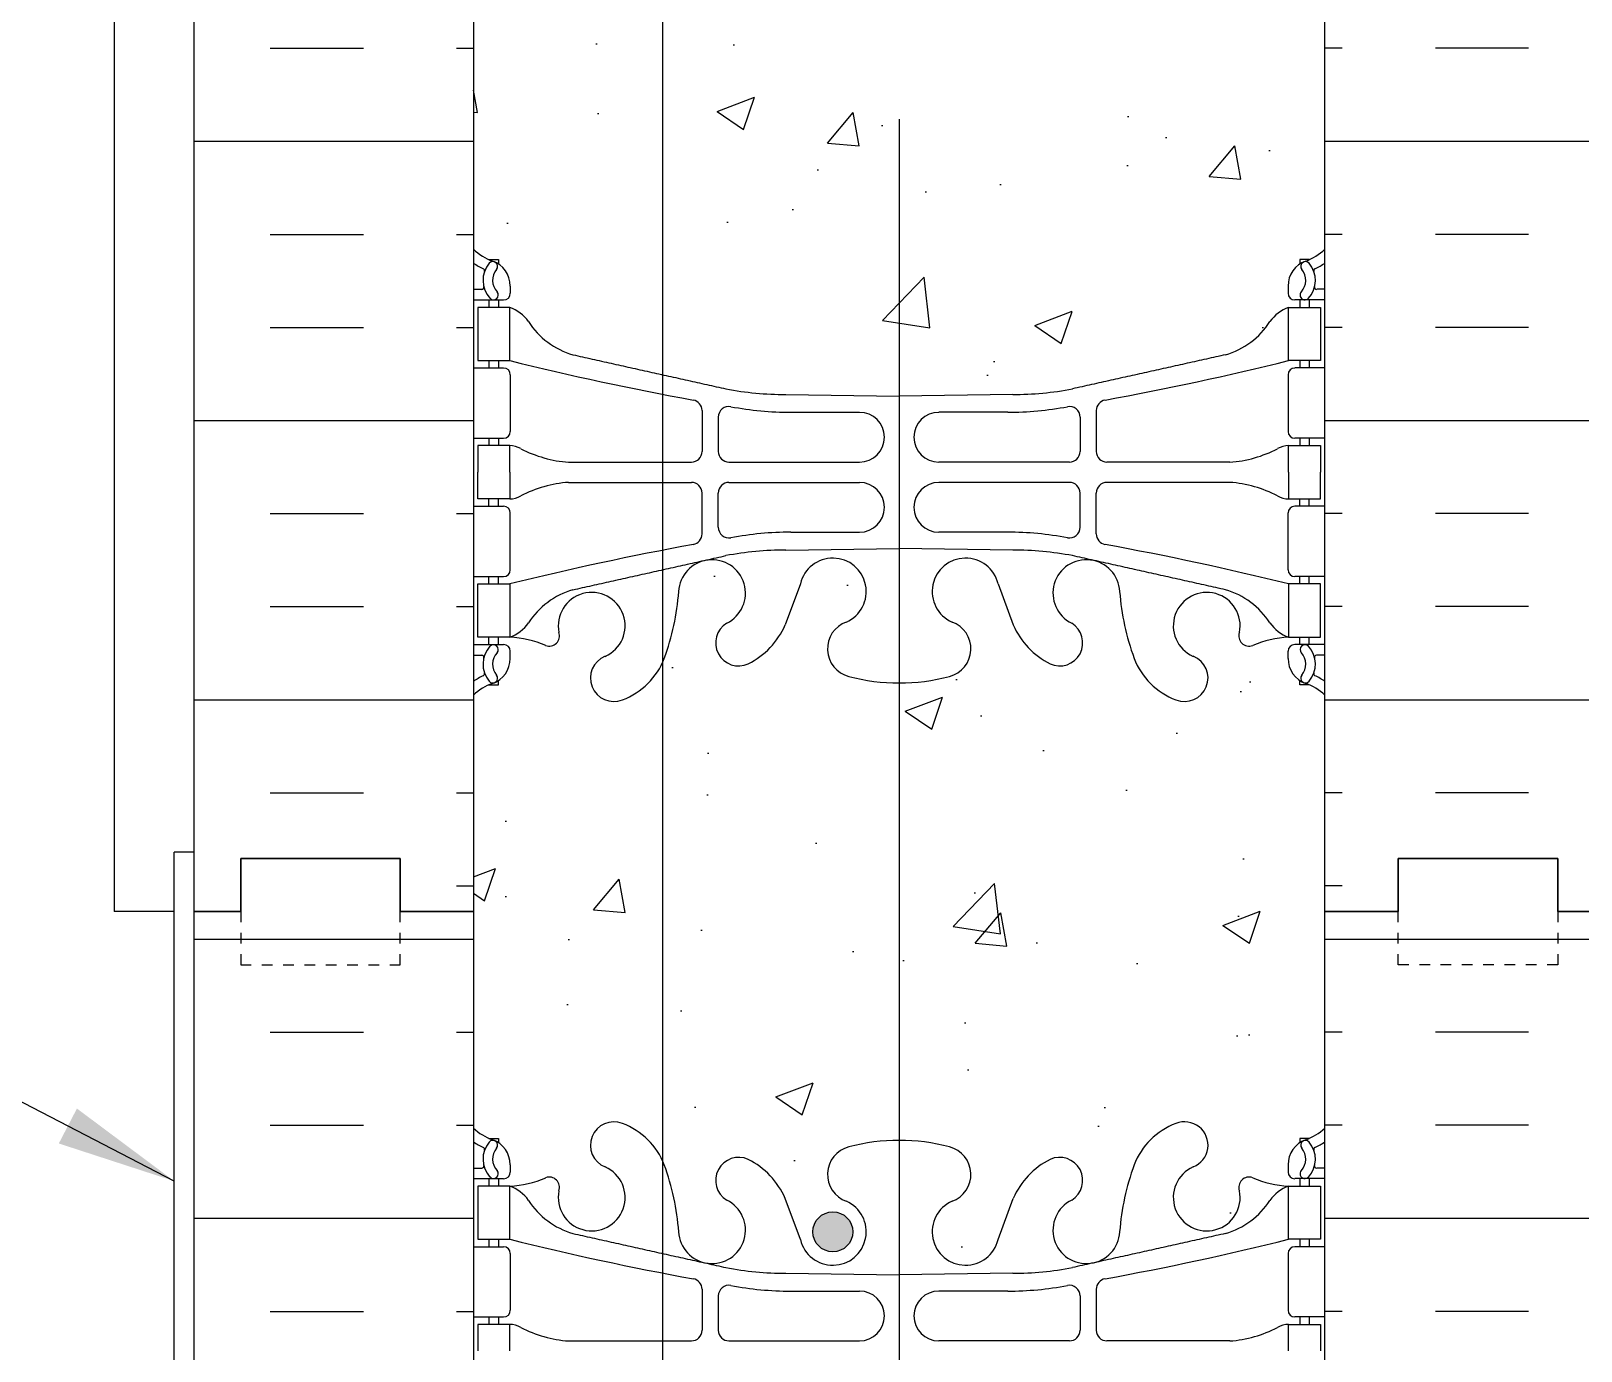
# Model space of a CAD drawing. Header units: inches. Extents: x 202.7 to 249.4, y 105.3 to 198.7.
# Drawn here: x 218.94 to 233.5, y 157.55 to 169.96 of the extents above; entities that cross this region are included whole.
import ezdxf

# ---------------------------------------------------------------- set-up
doc = ezdxf.new("R2010")
doc.units = ezdxf.units.IN
doc.header["$LTSCALE"] = 0.5
doc.header["$MEASUREMENT"] = 0
doc.linetypes.add('DASHED2', pattern=[0.375, 0.25, -0.125])
for name, color, linetype in [('HATCH', 12, 'Continuous'), ('line25', 2, 'Continuous'), ('LINE3', 3, 'Continuous'), ('LINE50', 5, 'Continuous'), ('LINE9', 9, 'Continuous'), ('TEXT', 4, 'Continuous'), ('Web_Edge', 9, 'Continuous')]:
    doc.layers.add(name, color=color, linetype=linetype)
doc.styles.add('DIM', font='romans.shx', dxfattribs={"width": 0.7})
doc.dimstyles.new('ext_12', dxfattribs={"dimscale": 12, "dimtxt": 0.09375, "dimasz": 0.09375, "dimexe": 0.09375, "dimexo": 0.0625, "dimgap": 0.0625, "dimtad": 1, "dimdec": 1, "dimzin": 3, "dimdsep": 46, "dimlunit": 4, "dimtxsty": 'DIM', "dimcen": 0.09, "dimdle": 0.09375, "dimclrt": 4, "dimadec": 0, "dimazin": 0, "dimtfac": 1, "dimtdec": 1, "dimtmove": 2, "dimatfit": 3, "dimfxl": 1, "dimfrac": 2, "dimtolj": 1, "dimtzin": 0, "dimarcsym": 0})
pattern_1 = [(50, (0, 0), (3.5863, -0.31376), [0.375, -4.125]), (355, (0, 0), (-0.693757, 3.76096), [0.3, -3.3]), (100.4514, (0.299, -0.026), (2.892547, 3.447198), [0.3187, -3.50571]), (46.1842, (0, 1), (5.336205, -0.827595), [0.5625, -6.1875]), (96.6356, (0.4447, 0.931), (4.67331, 4.87059), [0.47805, -5.25856]), (351.1842, (0, 1), (4.67331, 4.87059), [0.45, -4.95]), (21, (0.5, 0.75), (2.984535, -2.013094), [0.375, -4.125]), (326, (0.5, 0.75), (1.216577, 3.62575), [0.3, -3.3]), (71.4514, (0.7487, 0.5822), (4.201113, 1.612652), [0.3187, -3.50571]), (37.5, (0, 0), (0.060799, 1.664469), [0, -3.26, 0, -3.35, 0, -3.3125]), (7.5, (0, 0), (1.315348, 1.972059), [0, -1.91, 0, -3.185, 0, -1.2625]), (327.5, (-1.115, 0), (2.669112, -0.1127744), [0, -1.25, 0, -3.9, 0, -5.175]), (317.5, (-1.615, 0), (2.91593, 0.500525), [0, -1.625, 0, -2.59, 0, -3.675])]

msp = doc.modelspace()

# ---------------------------------------------------------------- hatches: boundary and pattern name
h = msp.add_hatch()
h.set_pattern_fill('AR-CONC', color=12, scale=0.5, style=0)
h.set_pattern_definition(pattern_1)
h.paths.add_polyline_path([(226.765, 163.861, -0.020993), (226.621, 163.894, -0.734872), (226.598, 164.405, 0.20089), (226.765, 164.581), (226.765, 164.803, 0.73881), (226.167, 164.765), (226.024, 164.378, -0.173075), (225.678, 164.011, -0.940793), (225.475, 164.395, 1.702394), (225.025, 164.707, -0.069923), (224.888, 164.063, -0.21345), (224.496, 163.674, -1), (224.332, 164.083, 2.087231), (223.898, 164.307, -0.669601), (223.766, 164.187, 0.085348), (223.436, 164.263), (223.331, 164.263), (223.331, 164.193), (223.379, 164.193, -0.414214), (223.441, 164.13), (223.441, 164.063, -0.249069), (223.331, 163.856), (223.331, 163.814), (223.241, 163.814, 0.088416), (223.095, 163.716), (223.095, 161.682), (223.095, 159.648, 0.088416), (223.241, 159.55), (223.331, 159.55), (223.331, 159.509, -0.249069), (223.441, 159.302), (223.441, 159.234, -0.414214), (223.379, 159.172), (223.331, 159.172), (223.331, 159.102), (223.436, 159.102, 0.085348), (223.766, 159.177, -0.669601), (223.898, 159.057, 2.087231), (224.332, 159.282, -1), (224.496, 159.69, -0.21345), (224.888, 159.301, -0.069923), (225.025, 158.657, 1.702394), (225.475, 158.97, -0.940793), (225.678, 159.353, -0.173075), (226.024, 158.986), (226.167, 158.599, 0.73881), (226.765, 158.561), (226.765, 158.783, 0.20089), (226.598, 158.959, -0.734872), (226.621, 159.47, -0.020993), (226.765, 159.503)])
h.paths.add_polyline_path([(226.659, 158.672, -1), (226.284, 158.672, -1)], flags=16)
h = msp.add_hatch()
h.set_pattern_fill('AR-CONC', color=12, scale=0.5, style=0)
h.set_pattern_definition(pattern_1)
h.paths.add_polyline_path([(231.095, 163.716, 0.088416), (230.949, 163.814), (230.859, 163.814), (230.859, 163.856, -0.249069), (230.749, 164.063), (230.749, 164.13, -0.414214), (230.812, 164.193), (230.859, 164.193), (230.859, 164.263), (230.754, 164.263, 0.085348), (230.425, 164.187, -0.669601), (230.292, 164.307, 2.087231), (229.859, 164.083, -1), (229.695, 163.674, -0.21345), (229.303, 164.063, -0.069923), (229.166, 164.707, 1.702394), (228.716, 164.395, -0.940793), (228.513, 164.011, -0.173075), (228.167, 164.378), (228.024, 164.765, 1.612474), (227.593, 164.405, -0.734872), (227.57, 163.894, -0.068475), (227.095, 163.832, -0.001645), (227.084, 163.832), (227.084, 159.532, -0.001645), (227.095, 159.532, -0.068475), (227.57, 159.47, -0.734872), (227.593, 158.959, 1.612474), (228.024, 158.599), (228.167, 158.986, -0.173075), (228.513, 159.353, -0.940793), (228.716, 158.97, 1.702394), (229.166, 158.657, -0.069923), (229.303, 159.301, -0.21345), (229.695, 159.69, -1), (229.859, 159.282, 2.087231), (230.292, 159.057, -0.669601), (230.425, 159.177, 0.085348), (230.754, 159.102), (230.859, 159.102), (230.859, 159.172), (230.812, 159.172, -0.414214), (230.749, 159.234), (230.749, 159.302, -0.249069), (230.859, 159.509), (230.859, 159.55), (230.949, 159.55, 0.088416), (231.095, 159.648), (231.095, 161.682)])
h = msp.add_hatch()
h.set_pattern_fill('AR-CONC', color=12, scale=0.5, style=0)
h.set_pattern_definition(pattern_1)
h.paths.add_polyline_path([(227.084, 163.832, -0.045766), (226.765, 163.861), (226.765, 159.503, -0.045766), (227.084, 159.532)])
at = {"layer": 'HATCH'}
h = msp.add_hatch(dxfattribs=at)
h.set_pattern_fill('AR-CONC', color=256, scale=0.5)
h.set_pattern_definition([(50, (0, 0), (3.5863, -0.31376), [0.375, -4.125]), (355, (0, 0), (-0.693757, 3.76096), [0.3, -3.3]), (100.4514, (0.299, -0.026), (2.892544, 3.4472), [0.3187, -3.50571]), (46.1842, (0, 1), (5.336207, -0.827596), [0.5625, -6.1875]), (96.6356, (0.4447, 0.931), (4.67331, 4.87059), [0.47805, -5.25857]), (351.1842, (0, 1), (4.67331, 4.87059), [0.45, -4.95]), (21, (0.5, 0.75), (2.984535, -2.013094), [0.375, -4.125]), (326, (0.5, 0.75), (1.216577, 3.62575), [0.3, -3.3]), (71.4514, (0.7487, 0.5822), (4.20111, 1.612656), [0.3187, -3.50571]), (37.5, (0, 0), (0.0607993, 1.664469), [0, -3.26, 0, -3.35, 0, -3.3125]), (7.5, (0, 0), (1.315348, 1.972059), [0, -1.91, 0, -3.185, 0, -1.2625]), (327.5, (-1.115, 0), (2.669112, -0.1127744), [0, -1.25, 0, -3.9, 0, -5.175]), (317.5, (-1.615, 0), (2.91593, 0.500525), [0, -1.625, 0, -2.59, 0, -3.675])])
edge = h.paths.add_edge_path()
edge.add_arc((230.749, 191.094), 0.5, 46.2109, 66.4218)
edge.add_line((230.949, 191.553), (230.859, 191.553))
edge.add_line((230.859, 191.553), (230.859, 191.594))
edge.add_arc((230.999, 191.802), 0.25, 180, 235.9442, ccw=False)
edge.add_line((230.749, 191.802), (230.749, 191.869))
edge.add_arc((230.812, 191.869), 0.0625, 90, 180, ccw=False)
edge.add_line((230.812, 191.932), (230.859, 191.932))
edge.add_line((230.859, 191.932), (230.859, 192.002))
edge.add_line((230.859, 192.002), (230.754, 192.002))
edge.add_arc((230.877, 192.344), 0.364, 212.0424, 250.3387, ccw=False)
edge.add_arc((229.954, 191.733), 0.743, 34.228, 73.8107)
edge.add_spline(control_points=[(230.161, 192.447), (228.724, 192.767)], knot_values=[0, 0, 1, 1], degree=1, periodic=0)
edge.add_arc((228.167, 189.836), 2.984, 79.2546, 90.0995)
edge.add_line((228.162, 192.82), (227.095, 192.835))
edge.add_line((227.095, 192.835), (227.095, 184.529))
edge.add_line((227.095, 184.529), (228.162, 184.544))
edge.add_arc((228.167, 187.528), 2.984, 269.9005, 280.7454)
edge.add_spline(control_points=[(228.724, 184.597), (230.161, 184.917)], knot_values=[0, 0, 1, 1], degree=1, periodic=0)
edge.add_arc((229.954, 185.631), 0.743, 286.1893, 325.772)
edge.add_arc((230.877, 185.02), 0.364, 109.6613, 147.9576, ccw=False)
edge.add_line((230.754, 185.363), (230.859, 185.363))
edge.add_line((230.859, 185.363), (230.859, 185.433))
edge.add_line((230.859, 185.433), (230.812, 185.433))
edge.add_arc((230.812, 185.495), 0.0625, 180, 270, ccw=False)
edge.add_line((230.749, 185.495), (230.749, 185.563))
edge.add_arc((230.999, 185.563), 0.25, 124.0558, 180, ccw=False)
edge.add_line((230.859, 185.77), (230.859, 185.812))
edge.add_line((230.859, 185.812), (230.949, 185.812))
edge.add_arc((230.749, 186.27), 0.5, 293.5782, 313.7891)
edge.add_line((231.095, 185.909), (231.095, 191.455))
edge = h.paths.add_edge_path()
edge.add_line((227.095, 192.835), (226.029, 192.82))
edge.add_arc((226.024, 189.836), 2.984, 89.9005, 100.7454)
edge.add_spline(control_points=[(225.467, 192.767), (224.959, 192.654)], knot_values=[0.646761, 0.646761, 1, 1], degree=1, periodic=0)
edge.add_spline(control_points=[(224.959, 192.654), (224.874, 192.635)], knot_values=[0.587043, 0.587043, 0.646761, 0.646761], degree=1, periodic=0)
edge.add_line((224.874, 192.635), (224.874, 184.729))
edge.add_spline(control_points=[(224.874, 184.729), (224.959, 184.71)], knot_values=[0.587043, 0.587043, 0.646761, 0.646761], degree=1, periodic=0)
edge.add_spline(control_points=[(224.959, 184.71), (225.467, 184.597)], knot_values=[0.646761, 0.646761, 1, 1], degree=1, periodic=0)
edge.add_arc((226.024, 187.528), 2.984, 259.2546, 270.0995)
edge.add_line((226.029, 184.544), (227.095, 184.529))
edge.add_line((227.095, 184.529), (227.095, 192.835))
edge = h.paths.add_edge_path()
edge.add_spline(control_points=[(224.874, 192.635), (224.03, 192.447)], knot_values=[0, 0, 0.587043, 0.587043], degree=1, periodic=0)
edge.add_arc((224.237, 191.733), 0.743, 106.1893, 145.772)
edge.add_arc((223.314, 192.344), 0.364, 289.6613, 327.9576, ccw=False)
edge.add_line((223.436, 192.002), (223.331, 192.002))
edge.add_line((223.331, 192.002), (223.331, 191.932))
edge.add_line((223.331, 191.932), (223.379, 191.932))
edge.add_arc((223.379, 191.869), 0.0625, 0, 90, ccw=False)
edge.add_line((223.441, 191.869), (223.441, 191.802))
edge.add_arc((223.191, 191.802), 0.25, 304.0558, 360, ccw=False)
edge.add_line((223.331, 191.594), (223.331, 191.553))
edge.add_line((223.331, 191.553), (223.241, 191.553))
edge.add_arc((223.441, 191.094), 0.5, 113.5782, 133.7891)
edge.add_line((223.095, 191.455), (223.095, 185.909))
edge.add_arc((223.441, 186.27), 0.5, 226.2109, 246.4218)
edge.add_line((223.241, 185.812), (223.331, 185.812))
edge.add_line((223.331, 185.812), (223.331, 185.77))
edge.add_arc((223.191, 185.563), 0.25, 0, 55.9442, ccw=False)
edge.add_line((223.441, 185.563), (223.441, 185.495))
edge.add_arc((223.379, 185.495), 0.0625, -90, 0, ccw=False)
edge.add_line((223.379, 185.433), (223.331, 185.433))
edge.add_line((223.331, 185.433), (223.331, 185.363))
edge.add_line((223.331, 185.363), (223.436, 185.363))
edge.add_arc((223.314, 185.02), 0.364, 32.0424, 70.3387, ccw=False)
edge.add_arc((224.237, 185.631), 0.743, 214.228, 253.8107)
edge.add_spline(control_points=[(224.03, 184.917), (224.874, 184.729)], knot_values=[0, 0, 0.587043, 0.587043], degree=1, periodic=0)
edge.add_line((224.874, 184.729), (224.874, 192.635))
edge = h.paths.add_edge_path()
edge.add_arc((230.749, 173.094), 0.5, 46.2109, 66.4218)
edge.add_line((230.949, 173.553), (230.859, 173.553))
edge.add_line((230.859, 173.553), (230.859, 173.594))
edge.add_arc((230.999, 173.802), 0.25, 180, 235.9442, ccw=False)
edge.add_line((230.749, 173.802), (230.749, 173.869))
edge.add_arc((230.812, 173.869), 0.0625, 90, 180, ccw=False)
edge.add_line((230.812, 173.932), (230.859, 173.932))
edge.add_line((230.859, 173.932), (230.859, 174.002))
edge.add_line((230.859, 174.002), (230.754, 174.002))
edge.add_arc((230.877, 174.344), 0.364, 214.9775, 250.3387, ccw=False)
edge.add_arc((229.954, 173.733), 0.743, 32.7919, 73.8107)
edge.add_spline(control_points=[(230.161, 174.447), (228.724, 174.767)], knot_values=[0, 0, 1, 1], degree=1, periodic=0)
edge.add_arc((228.167, 171.836), 2.984, 79.2546, 90.0995)
edge.add_line((228.162, 174.82), (227.095, 174.835))
edge.add_line((227.095, 174.835), (227.095, 170.633))
edge.add_arc((227.166, 170.423), 0.221, 26.8694, 108.6323, ccw=False)
edge.add_arc((227.537, 170.402), 0.211, 35, 145, ccw=False)
edge.add_arc((227.857, 170.42), 0.18, 35, 145, ccw=False)
edge.add_arc((228.306, 170.312), 0.368, 35, 145, ccw=False)
edge.add_arc((228.729, 170.438), 0.149, 35, 145, ccw=False)
edge.add_arc((228.969, 170.46), 0.134, 41.7102, 151.7102, ccw=False)
edge.add_arc((229.169, 170.46), 0.134, 28.2898, 138.2898, ccw=False)
edge.add_arc((229.409, 170.438), 0.149, 35, 145, ccw=False)
edge.add_arc((229.832, 170.312), 0.368, 35, 145, ccw=False)
edge.add_arc((230.281, 170.42), 0.18, 35, 145, ccw=False)
edge.add_arc((230.601, 170.402), 0.211, 35, 145, ccw=False)
edge.add_arc((230.972, 170.423), 0.221, 56.1276, 153.1306, ccw=False)
edge.add_line((231.095, 170.607), (231.095, 173.455))
edge = h.paths.add_edge_path()
edge.add_line((227.095, 174.835), (226.029, 174.82))
edge.add_arc((226.024, 171.836), 2.984, 89.9005, 100.7454)
edge.add_spline(control_points=[(225.467, 174.767), (224.986, 174.66)], knot_values=[0.665423, 0.665423, 1, 1], degree=1, periodic=0)
edge.add_spline(control_points=[(224.981, 174.659), (224.959, 174.654)], knot_values=[0.646761, 0.646761, 0.66169, 0.66169], degree=1, periodic=0)
edge.add_spline(control_points=[(224.959, 174.654), (224.874, 174.635)], knot_values=[0.587043, 0.587043, 0.646761, 0.646761], degree=1, periodic=0)
edge.add_line((224.874, 174.635), (224.874, 170.609))
edge.add_arc((224.639, 170.347), 0.352, 35, 48.1607, ccw=False)
edge.add_arc((225.107, 170.423), 0.219, 35, 145, ccw=False)
edge.add_arc((225.491, 170.405), 0.25, 35, 145, ccw=False)
edge.add_arc((225.962, 170.382), 0.313, 37.8626, 147.8626, ccw=False)
edge.add_arc((226.363, 170.467), 0.188, 35, 145, ccw=False)
edge.add_arc((226.761, 170.404), 0.297, 35, 145, ccw=False)
edge.add_arc((227.166, 170.423), 0.221, 108.6323, 136.8694, ccw=False)
edge.add_line((227.095, 170.633), (227.095, 174.835))
edge = h.paths.add_edge_path()
edge.add_spline(control_points=[(224.874, 174.635), (224.787, 174.616)], knot_values=[0.526948, 0.526948, 0.587043, 0.587043], degree=1, periodic=0)
edge.add_spline(control_points=[(224.787, 174.616), (224.778, 174.614)], knot_values=[0.520749, 0.520749, 0.526948, 0.526948], degree=1, periodic=0)
edge.add_spline(control_points=[(224.778, 174.614), (224.743, 174.606)], knot_values=[0.495951, 0.495951, 0.520749, 0.520749], degree=1, periodic=0)
edge.add_spline(control_points=[(224.737, 174.605), (224.71, 174.599)], knot_values=[0.473178, 0.473178, 0.492282, 0.492282], degree=1, periodic=0)
edge.add_spline(control_points=[(224.71, 174.599), (224.702, 174.597)], knot_values=[0.467485, 0.467485, 0.473178, 0.473178], degree=1, periodic=0)
edge.add_spline(control_points=[(224.702, 174.597), (224.6, 174.574)], knot_values=[0.396761, 0.396761, 0.467485, 0.467485], degree=1, periodic=0)
edge.add_spline(control_points=[(224.6, 174.574), (224.532, 174.559)], knot_values=[0.34919, 0.34919, 0.396761, 0.396761], degree=1, periodic=0)
edge.add_spline(control_points=[(224.532, 174.559), (224.515, 174.555)], knot_values=[0.337298, 0.337298, 0.34919, 0.34919], degree=1, periodic=0)
edge.add_spline(control_points=[(224.51, 174.554), (224.03, 174.447)], knot_values=[0, 0, 0.334324, 0.334324], degree=1, periodic=0)
edge.add_arc((224.237, 173.733), 0.743, 106.1893, 147.2081)
edge.add_arc((223.314, 174.344), 0.364, 289.6613, 325.0225, ccw=False)
edge.add_line((223.436, 174.002), (223.331, 174.002))
edge.add_line((223.331, 174.002), (223.331, 173.932))
edge.add_line((223.331, 173.932), (223.379, 173.932))
edge.add_arc((223.379, 173.869), 0.0625, 0, 90, ccw=False)
edge.add_line((223.441, 173.869), (223.441, 173.802))
edge.add_arc((223.191, 173.802), 0.25, 304.0558, 360, ccw=False)
edge.add_line((223.331, 173.594), (223.331, 173.553))
edge.add_line((223.331, 173.553), (223.241, 173.553))
edge.add_arc((223.441, 173.094), 0.5, 113.5782, 133.7891)
edge.add_line((223.095, 173.455), (223.095, 170.682))
edge.add_arc((223.106, 170.369), 0.313, 35, 92.0078, ccw=False)
edge.add_arc((223.497, 170.454), 0.164, 35, 145, ccw=False)
edge.add_arc((223.824, 170.414), 0.235, 35, 145, ccw=False)
edge.add_arc((224.183, 170.432), 0.204, 35, 145, ccw=False)
edge.add_arc((224.639, 170.347), 0.352, 48.1607, 145, ccw=False)
edge.add_line((224.874, 170.609), (224.874, 174.635))
h.paths.add_polyline_path([(224.874, 170.609, 0.449624), (224.35, 170.549, 0.520567), (224.017, 170.549, 0.520567), (223.632, 170.549, 0.520567), (223.363, 170.549, 0.254004), (223.095, 170.682), (223.095, 167.909, 0.088416), (223.241, 167.812), (223.331, 167.812), (223.331, 167.77, -0.249069), (223.441, 167.563), (223.441, 167.495, -0.414214), (223.379, 167.433), (223.331, 167.433), (223.331, 167.363), (223.436, 167.363), (223.436, 166.863, 0.013026), (224.874, 166.545)])
edge = h.paths.add_edge_path()
edge.add_arc((230.972, 170.423), 0.221, 56.1276, 153.1306)
edge.add_arc((230.601, 170.402), 0.211, 35, 145)
edge.add_arc((230.281, 170.42), 0.18, 35, 145)
edge.add_arc((229.832, 170.312), 0.368, 35, 145)
edge.add_arc((229.409, 170.438), 0.149, 35, 145)
edge.add_arc((229.169, 170.46), 0.134, 28.2898, 138.2898)
edge.add_arc((228.969, 170.46), 0.134, 41.7102, 151.7102)
edge.add_arc((228.729, 170.438), 0.149, 35, 145)
edge.add_arc((228.306, 170.312), 0.368, 35, 145)
edge.add_arc((227.857, 170.42), 0.18, 35, 145)
edge.add_arc((227.537, 170.402), 0.211, 35, 145)
edge.add_arc((227.166, 170.423), 0.221, 26.8694, 136.8694)
edge.add_arc((226.761, 170.404), 0.297, 35, 145)
edge.add_arc((226.363, 170.467), 0.188, 35, 145)
edge.add_arc((225.962, 170.382), 0.313, 37.8626, 147.8626)
edge.add_arc((225.491, 170.405), 0.25, 35, 145)
edge.add_arc((225.107, 170.423), 0.219, 35, 145)
edge.add_arc((224.639, 170.347), 0.352, 35, 48.1607)
edge.add_line((224.874, 170.609), (224.874, 166.729))
edge.add_spline(control_points=[(224.874, 166.729), (225.467, 166.597)], knot_values=[0.587043, 0.587043, 1, 1], degree=1, periodic=0)
edge.add_arc((226.024, 169.528), 2.984, 259.2546, 270.0995)
edge.add_line((226.029, 166.544), (227.095, 166.529))
edge.add_line((227.095, 166.529), (228.162, 166.544))
edge.add_arc((228.167, 169.528), 2.984, 269.9005, 280.7454)
edge.add_spline(control_points=[(228.724, 166.597), (230.161, 166.917)], knot_values=[0, 0, 1, 1], degree=1, periodic=0)
edge.add_arc((229.954, 167.631), 0.743, 286.1893, 325.772)
edge.add_arc((230.877, 167.02), 0.364, 109.6613, 147.9576, ccw=False)
edge.add_line((230.754, 167.363), (230.859, 167.363))
edge.add_line((230.859, 167.363), (230.859, 167.433))
edge.add_line((230.859, 167.433), (230.812, 167.433))
edge.add_arc((230.812, 167.495), 0.0625, 180, 270, ccw=False)
edge.add_line((230.749, 167.495), (230.749, 167.563))
edge.add_arc((230.999, 167.563), 0.25, 124.0558, 180, ccw=False)
edge.add_line((230.859, 167.77), (230.859, 167.812))
edge.add_line((230.859, 167.812), (230.949, 167.812))
edge.add_arc((230.749, 168.27), 0.5, 293.5782, 313.7891)
edge.add_line((231.095, 167.909), (231.095, 170.607))
edge = h.paths.add_edge_path()
edge.add_line((227.095, 156.835), (226.029, 156.82))
edge.add_arc((226.024, 153.836), 2.984, 89.9005, 100.7454)
edge.add_spline(control_points=[(225.467, 156.767), (224.874, 156.635)], knot_values=[0.587043, 0.587043, 1, 1], degree=1, periodic=0)
edge.add_spline(control_points=[(224.874, 156.635), (224.03, 156.447)], knot_values=[0, 0, 0.587043, 0.587043], degree=1, periodic=0)
edge.add_arc((224.237, 155.733), 0.743, 106.1893, 145.772)
edge.add_arc((223.314, 156.344), 0.364, 289.6613, 327.9576, ccw=False)
edge.add_line((223.436, 156.002), (223.331, 156.002))
edge.add_line((223.331, 156.002), (223.331, 155.932))
edge.add_line((223.331, 155.932), (223.379, 155.932))
edge.add_arc((223.379, 155.869), 0.0625, 0, 90, ccw=False)
edge.add_line((223.441, 155.869), (223.441, 155.802))
edge.add_arc((223.191, 155.802), 0.25, 304.0558, 360, ccw=False)
edge.add_line((223.331, 155.594), (223.331, 155.553))
edge.add_line((223.331, 155.553), (223.241, 155.553))
edge.add_arc((223.441, 155.094), 0.5, 113.5782, 133.7891)
edge.add_line((223.095, 155.455), (223.095, 149.909))
edge.add_arc((223.441, 150.27), 0.5, 226.2109, 246.4218)
edge.add_line((223.241, 149.812), (223.331, 149.812))
edge.add_line((223.331, 149.812), (223.331, 149.77))
edge.add_arc((223.191, 149.563), 0.25, 0, 55.9442, ccw=False)
edge.add_line((223.441, 149.563), (223.441, 149.495))
edge.add_arc((223.379, 149.495), 0.0625, -90, 0, ccw=False)
edge.add_line((223.379, 149.433), (223.331, 149.433))
edge.add_line((223.331, 149.433), (223.331, 149.363))
edge.add_line((223.331, 149.363), (223.436, 149.363))
edge.add_arc((223.314, 149.02), 0.364, 32.0424, 70.3387, ccw=False)
edge.add_arc((224.237, 149.631), 0.743, 214.228, 253.8107)
edge.add_spline(control_points=[(224.03, 148.917), (225.467, 148.597)], knot_values=[0, 0, 1, 1], degree=1, periodic=0)
edge.add_arc((226.024, 151.528), 2.984, 259.2546, 270.0995)
edge.add_line((226.029, 148.544), (227.095, 148.529))
edge.add_line((227.095, 148.529), (227.095, 156.835))
edge = h.paths.add_edge_path()
edge.add_arc((230.749, 155.094), 0.5, 46.2109, 66.4218)
edge.add_line((230.949, 155.553), (230.859, 155.553))
edge.add_line((230.859, 155.553), (230.859, 155.594))
edge.add_arc((230.999, 155.802), 0.25, 180, 235.9442, ccw=False)
edge.add_line((230.749, 155.802), (230.749, 155.869))
edge.add_arc((230.812, 155.869), 0.0625, 90, 180, ccw=False)
edge.add_line((230.812, 155.932), (230.859, 155.932))
edge.add_line((230.859, 155.932), (230.859, 156.002))
edge.add_line((230.859, 156.002), (230.754, 156.002))
edge.add_arc((230.877, 156.344), 0.364, 212.0424, 250.3387, ccw=False)
edge.add_arc((229.954, 155.733), 0.743, 34.228, 73.8107)
edge.add_spline(control_points=[(230.161, 156.447), (228.724, 156.767)], knot_values=[0, 0, 1, 1], degree=1, periodic=0)
edge.add_arc((228.167, 153.836), 2.984, 79.2546, 90.0995)
edge.add_line((228.162, 156.82), (227.095, 156.835))
edge.add_line((227.095, 156.835), (227.095, 148.529))
edge.add_line((227.095, 148.529), (228.162, 148.544))
edge.add_arc((228.167, 151.528), 2.984, 269.9005, 280.7454)
edge.add_spline(control_points=[(228.724, 148.597), (230.161, 148.917)], knot_values=[0, 0, 1, 1], degree=1, periodic=0)
edge.add_arc((229.954, 149.631), 0.743, 286.1893, 325.772)
edge.add_arc((230.877, 149.02), 0.364, 109.6613, 147.9576, ccw=False)
edge.add_line((230.754, 149.363), (230.859, 149.363))
edge.add_line((230.859, 149.363), (230.859, 149.433))
edge.add_line((230.859, 149.433), (230.812, 149.433))
edge.add_arc((230.812, 149.495), 0.0625, 180, 270, ccw=False)
edge.add_line((230.749, 149.495), (230.749, 149.563))
edge.add_arc((230.999, 149.563), 0.25, 124.0558, 180, ccw=False)
edge.add_line((230.859, 149.77), (230.859, 149.812))
edge.add_line((230.859, 149.812), (230.949, 149.812))
edge.add_arc((230.749, 150.27), 0.5, 293.5782, 313.7891)
edge.add_line((231.095, 149.909), (231.095, 155.455))
h = msp.add_hatch(dxfattribs=at)
h.set_pattern_fill('INSUL', color=256, scale=7, style=0)
h.set_pattern_definition([(0, (-2703.0662, -235.3274), (0, 2.625), []), (0, (-2703.0662, -234.4524), (0, 2.625), [0.875, -0.875]), (0, (-2703.0662, -233.5774), (0, 2.625), [0.875, -0.875])])
h.paths.add_polyline_path([(220.47, 161.682), (220.908, 161.682), (220.908, 162.182), (222.408, 162.182), (222.408, 161.682), (223.095, 161.682), (223.095, 179.682), (222.408, 179.682), (222.408, 180.182), (220.908, 180.182), (220.908, 179.682), (220.47, 179.682)])
h = msp.add_hatch(dxfattribs=at)
h.set_pattern_fill('INSUL', color=256, scale=7, style=0)
h.set_pattern_definition([(180, (3157.257, -235.3274), (0, 2.625), []), (180, (3157.257, -234.4524), (0, 2.625), [0.875, -0.875]), (180, (3157.257, -233.5774), (0, 2.625), [0.875, -0.875])])
h.paths.add_polyline_path([(233.72, 161.682), (233.283, 161.682), (233.283, 162.182), (231.783, 162.182), (231.783, 161.682), (231.095, 161.682), (231.095, 179.682), (231.783, 179.682), (231.783, 180.182), (233.283, 180.182), (233.283, 179.682), (233.72, 179.682)])
h = msp.add_hatch(dxfattribs=at)
h.set_pattern_fill('INSUL', color=256, scale=7, style=0)
h.set_pattern_definition([(0, (-2703.0662, -253.3274), (0, 2.625), []), (0, (-2703.0662, -252.4524), (0, 2.625), [0.875, -0.875]), (0, (-2703.0662, -251.5774), (0, 2.625), [0.875, -0.875])])
h.paths.add_polyline_path([(220.47, 143.682), (220.908, 143.682), (220.908, 144.182), (222.408, 144.182), (222.408, 143.682), (223.095, 143.682), (223.095, 161.682), (222.408, 161.682), (222.408, 162.182), (220.908, 162.182), (220.908, 161.682), (220.47, 161.682)])
h = msp.add_hatch(dxfattribs=at)
h.set_pattern_fill('INSUL', color=256, scale=7, style=0)
h.set_pattern_definition([(180, (3157.257, -253.3274), (0, 2.625), []), (180, (3157.257, -252.4524), (0, 2.625), [0.875, -0.875]), (180, (3157.257, -251.5774), (0, 2.625), [0.875, -0.875])])
h.paths.add_polyline_path([(233.72, 143.682), (233.283, 143.682), (233.283, 144.182), (231.783, 144.182), (231.783, 143.682), (231.095, 143.682), (231.095, 161.682), (231.783, 161.682), (231.783, 162.182), (233.283, 162.182), (233.283, 161.682), (233.72, 161.682)])
at = {"layer": 'LINE3'}
msp.add_hatch(color=256, dxfattribs=at).paths.add_polyline_path([(226.659, 158.672, 1), (226.284, 158.672, 1)])

# ---------------------------------------------------------------- linework, layer by layer
at = {"layer": 'line25'}
for p, q in [((223.095, 179.682), (223.095, 161.682)), ((231.095, 161.682), (231.095, 179.682)), ((223.095, 161.682), (223.095, 143.682)), ((231.095, 143.682), (231.095, 161.682))]:
    msp.add_line(p, q, dxfattribs=at)
at = {"layer": 'LINE3'}
for p, q in [((224.874, 153.986), (224.874, 196.557)), ((227.095, 169.133), (227.095, 144.682))]:
    msp.add_line(p, q, dxfattribs=at)
msp.add_circle((226.472, 158.672), 0.188, dxfattribs=at)
at = {"layer": 'LINE50'}
for p, q in [((220.47, 161.682), (220.47, 179.682)), ((220.47, 143.682), (220.47, 161.682))]:
    msp.add_line(p, q, dxfattribs=at)
for points in [[(220.47, 161.682), (220.908, 161.682), (220.908, 162.182), (222.408, 162.182), (222.408, 161.682), (223.095, 161.682)], [(223.095, 161.682), (222.408, 161.682), (222.408, 162.182), (220.908, 162.182), (220.908, 161.682), (220.47, 161.682)], [(233.72, 161.682), (233.283, 161.682), (233.283, 162.182), (231.783, 162.182), (231.783, 161.682), (231.095, 161.682)], [(231.095, 161.682), (231.783, 161.682), (231.783, 162.182), (233.283, 162.182), (233.283, 161.682), (233.72, 161.682)]]:
    msp.add_lwpolyline(points, dxfattribs=at)
at = {"layer": 'LINE9'}
for p, q in [((219.72, 197.682), (219.72, 161.682)), ((220.283, 150.516), (220.283, 162.241)), ((220.47, 162.241), (220.283, 162.241)), ((220.283, 161.682), (219.72, 161.682))]:
    msp.add_line(p, q, dxfattribs=at)
at = {"layer": 'LINE9', "linetype": 'DASHED2', "ltscale": 0.15}
for points in [[(220.908, 161.682), (220.908, 161.682), (220.908, 161.182), (222.408, 161.182), (222.408, 161.682), (222.408, 161.682)], [(233.283, 161.682), (233.283, 161.682), (233.283, 161.182), (231.783, 161.182), (231.783, 161.682), (231.783, 161.682)]]:
    msp.add_lwpolyline(points, dxfattribs=at)
at = {"layer": 'Web_Edge'}
for p, q in [((223.241, 167.812), (223.331, 167.812)), ((223.331, 167.812), (223.331, 167.77)), ((230.949, 167.812), (230.859, 167.812)), ((230.859, 167.812), (230.859, 167.77)), ((223.095, 167.533), (223.173, 167.533)), ((223.441, 167.563), (223.441, 167.495)), ((230.749, 167.563), (230.749, 167.495)), ((231.095, 167.533), (231.018, 167.533)), ((223.095, 167.433), (223.379, 167.433)), ((223.241, 167.433), (223.241, 167.363)), ((223.331, 167.433), (223.331, 167.363)), ((231.095, 167.433), (230.812, 167.433)), ((230.859, 167.433), (230.859, 167.363)), ((230.949, 167.433), (230.949, 167.363)), ((223.095, 166.793), (223.379, 166.793)), ((223.241, 166.863), (223.241, 166.793)), ((223.331, 166.863), (223.331, 166.793)), ((231.095, 166.793), (230.812, 166.793)), ((230.859, 166.863), (230.859, 166.793)), ((230.949, 166.863), (230.949, 166.793)), ((223.441, 166.73), (223.441, 166.195)), ((230.749, 166.73), (230.749, 166.195)), ((226.029, 166.544), (227.095, 166.529)), ((228.162, 166.544), (227.095, 166.529)), ((225.243, 166.393), (225.243, 166.008)), ((225.396, 166.331), (225.396, 166.008)), ((226.076, 166.377), (226.723, 166.377)), ((228.115, 166.377), (227.468, 166.377)), ((228.795, 166.331), (228.795, 166.008)), ((228.947, 166.393), (228.947, 166.008)), ((223.095, 166.133), (223.379, 166.133)), ((223.241, 166.133), (223.241, 166.063)), ((223.331, 166.133), (223.331, 166.063)), ((231.095, 166.133), (230.812, 166.133)), ((230.859, 166.133), (230.859, 166.063)), ((230.949, 166.133), (230.949, 166.063)), ((223.989, 165.907), (225.144, 165.908)), ((225.496, 165.908), (226.723, 165.908)), ((228.695, 165.908), (227.468, 165.908)), ((230.202, 165.907), (229.047, 165.908)), ((223.989, 165.718), (225.144, 165.717)), ((225.243, 165.233), (225.243, 165.617)), ((225.396, 165.295), (225.396, 165.617)), ((225.496, 165.717), (226.723, 165.717)), ((228.695, 165.717), (227.468, 165.717)), ((228.795, 165.295), (228.795, 165.617)), ((228.947, 165.233), (228.947, 165.617)), ((230.202, 165.718), (229.047, 165.717)), ((223.095, 165.493), (223.379, 165.493)), ((223.241, 165.493), (223.241, 165.563)), ((223.331, 165.493), (223.331, 165.563)), ((231.095, 165.493), (230.812, 165.493)), ((230.859, 165.493), (230.859, 165.563)), ((230.949, 165.493), (230.949, 165.563)), ((223.441, 164.895), (223.441, 165.43)), ((230.749, 164.895), (230.749, 165.43)), ((226.076, 165.249), (226.723, 165.249)), ((228.115, 165.249), (227.468, 165.249)), ((226.029, 165.081), (227.095, 165.097)), ((228.162, 165.081), (227.095, 165.097)), ((223.095, 164.833), (223.379, 164.833)), ((223.241, 164.763), (223.241, 164.833)), ((223.331, 164.763), (223.331, 164.833)), ((226.167, 164.765), (226.024, 164.378)), ((228.024, 164.765), (228.167, 164.378)), ((231.095, 164.833), (230.812, 164.833)), ((230.859, 164.763), (230.859, 164.833)), ((230.949, 164.763), (230.949, 164.833)), ((223.095, 164.193), (223.379, 164.193)), ((223.241, 164.193), (223.241, 164.263)), ((223.331, 164.193), (223.331, 164.263)), ((231.095, 164.193), (230.812, 164.193)), ((230.859, 164.193), (230.859, 164.263)), ((230.949, 164.193), (230.949, 164.263)), ((223.095, 164.093), (223.173, 164.093)), ((223.441, 164.063), (223.441, 164.13)), ((230.749, 164.063), (230.749, 164.13)), ((231.095, 164.093), (231.018, 164.093)), ((223.331, 163.814), (223.331, 163.856)), ((230.859, 163.814), (230.859, 163.856)), ((223.241, 163.814), (223.331, 163.814)), ((230.949, 163.814), (230.859, 163.814)), ((223.241, 159.55), (223.331, 159.55)), ((223.331, 159.55), (223.331, 159.509)), ((230.949, 159.55), (230.859, 159.55)), ((230.859, 159.55), (230.859, 159.509)), ((223.095, 159.272), (223.173, 159.272)), ((223.441, 159.302), (223.441, 159.234)), ((230.749, 159.302), (230.749, 159.234)), ((231.095, 159.272), (231.018, 159.272)), ((223.095, 159.172), (223.379, 159.172)), ((223.241, 159.172), (223.241, 159.102)), ((223.331, 159.172), (223.331, 159.102)), ((231.095, 159.172), (230.812, 159.172)), ((230.859, 159.172), (230.859, 159.102)), ((230.949, 159.172), (230.949, 159.102)), ((226.167, 158.599), (226.024, 158.986)), ((228.024, 158.599), (228.167, 158.986)), ((223.241, 158.602), (223.241, 158.532)), ((223.331, 158.602), (223.331, 158.532)), ((230.859, 158.602), (230.859, 158.532)), ((230.949, 158.602), (230.949, 158.532)), ((223.095, 158.532), (223.379, 158.532)), ((223.441, 158.469), (223.441, 157.934)), ((230.749, 158.469), (230.749, 157.934)), ((231.095, 158.532), (230.812, 158.532)), ((226.029, 158.283), (227.095, 158.268)), ((228.162, 158.283), (227.095, 158.268)), ((225.243, 158.132), (225.243, 157.747)), ((225.396, 158.07), (225.396, 157.747)), ((226.076, 158.115), (226.723, 158.115)), ((228.115, 158.115), (227.468, 158.115)), ((228.795, 158.07), (228.795, 157.747)), ((228.947, 158.132), (228.947, 157.747)), ((223.095, 157.872), (223.379, 157.872)), ((223.241, 157.872), (223.241, 157.802)), ((223.331, 157.872), (223.331, 157.802)), ((231.095, 157.872), (230.812, 157.872)), ((230.859, 157.872), (230.859, 157.802)), ((230.949, 157.872), (230.949, 157.802)), ((223.989, 157.646), (225.144, 157.647)), ((225.496, 157.647), (226.723, 157.647)), ((228.695, 157.647), (227.468, 157.647)), ((230.202, 157.646), (229.047, 157.647))]:
    msp.add_line(p, q, dxfattribs=at)
for points in [[(223.136, 166.863), (223.436, 166.863), (223.436, 167.363), (223.136, 167.363)], [(231.054, 166.863), (230.754, 166.863), (230.754, 167.363), (231.054, 167.363)], [(223.136, 164.763), (223.436, 164.763), (223.436, 164.263), (223.136, 164.263)], [(231.054, 164.763), (230.754, 164.763), (230.754, 164.263), (231.054, 164.263)], [(223.136, 158.602), (223.436, 158.602), (223.436, 159.102), (223.136, 159.102)], [(231.054, 158.602), (230.754, 158.602), (230.754, 159.102), (231.054, 159.102)]]:
    msp.add_lwpolyline(points, close=True, dxfattribs=at)
for points in [[(223.436, 165.813), (223.436, 166.063), (223.136, 166.063), (223.136, 165.813)], [(230.754, 165.813), (230.754, 166.063), (231.054, 166.063), (231.054, 165.813)], [(223.436, 165.813), (223.436, 165.563), (223.136, 165.563), (223.136, 165.813)], [(230.754, 165.813), (230.754, 165.563), (231.054, 165.563), (231.054, 165.813)], [(223.436, 157.552), (223.436, 157.802), (223.136, 157.802), (223.136, 157.552)], [(230.754, 157.552), (230.754, 157.802), (231.054, 157.802), (231.054, 157.552)]]:
    msp.add_lwpolyline(points, dxfattribs=at)
for centre, radius, start, end in [((223.441, 168.27), 0.5, 226.2109, 250.5288), ((223.441, 168.27), 0.6, 234.7832, 245.0748), ((223.435, 167.617), 0.25, 140.1145, 222.4609), ((223.277, 167.748), 0.045, 321.448, 139.1879), ((223.191, 167.563), 0.25, 0, 70.5288), ((230.999, 167.563), 0.25, 109.4712, 180), ((230.913, 167.748), 0.045, 40.8121, 218.552), ((230.749, 168.27), 0.5, 289.4712, 313.7891), ((230.756, 167.617), 0.25, 317.5391, 39.8855), ((230.749, 168.27), 0.6, 294.9252, 305.2168), ((223.179, 167.707), 0.021, 343.464, 63.9957), ((223.435, 167.617), 0.16, 140.0001, 222.4609), ((230.756, 167.617), 0.16, 317.5391, 39.9999), ((231.011, 167.707), 0.021, 116.0043, 196.536), ((223.173, 167.552), 0.0196, 269.4032, 15.4901), ((223.284, 167.479), 0.045, 222.4609, 42.4609), ((223.379, 167.495), 0.0625, 270, 0), ((230.812, 167.495), 0.0625, 180, 270), ((230.907, 167.479), 0.045, 137.5391, 317.5391), ((231.017, 167.552), 0.0196, 164.5099, 270.5968), ((223.314, 167.02), 0.364, 34.9775, 70.3387), ((230.877, 167.02), 0.364, 109.6613, 145.0225), ((224.237, 167.631), 0.743, 212.7919, 253.8107), ((229.954, 167.631), 0.743, 286.1893, 327.2081), ((223.379, 166.73), 0.0625, 0, 90), ((230.245, 194.283), 28.253, 256.0552, 259.6343), ((223.946, 194.283), 28.253, 280.3657, 283.9448), ((230.812, 166.73), 0.0625, 90, 180), ((225.143, 166.393), 0.1, 360, 79.6343), ((226.024, 169.528), 2.984, 259.2546, 270.0995), ((228.167, 169.528), 2.984, 269.9005, 280.7454), ((229.047, 166.393), 0.1, 100.3657, 180), ((225.496, 166.331), 0.1, 79.2546, 180), ((226.071, 169.361), 2.984, 259.2546, 270.0995), ((226.723, 166.142), 0.234, 270, 90), ((227.468, 166.142), 0.234, 90, 270), ((228.12, 169.361), 2.984, 269.9005, 280.7454), ((228.695, 166.331), 0.1, 0, 100.7454), ((223.379, 166.195), 0.0625, 270, 0), ((230.812, 166.195), 0.0625, 180, 270), ((223.432, 165.844), 0.219, 60.4937, 88.92), ((224.074, 167.064), 1.16, 242.5844, 265.8032), ((230.117, 167.064), 1.16, 274.1968, 297.4156), ((230.759, 165.844), 0.219, 91.08, 119.5063), ((225.143, 166.008), 0.1, 270.0388, 360), ((225.496, 166.008), 0.1, 180, 270), ((228.695, 166.008), 0.1, 270, 0), ((229.047, 166.008), 0.1, 180, 269.9612), ((223.432, 165.781), 0.219, 271.08, 299.5063), ((224.074, 164.561), 1.16, 94.1968, 117.4156), ((225.143, 165.617), 0.1, 0, 89.9612), ((225.496, 165.617), 0.1, 90, 180), ((226.723, 165.483), 0.234, 270, 90), ((227.468, 165.483), 0.234, 90, 270), ((228.695, 165.617), 0.1, 0, 90), ((229.047, 165.617), 0.1, 90.0388, 180), ((230.117, 164.561), 1.16, 62.5844, 85.8032), ((230.759, 165.781), 0.219, 240.4937, 268.92), ((223.379, 165.43), 0.0625, 0, 90), ((230.812, 165.43), 0.0625, 90, 180), ((225.143, 165.233), 0.1, 280.3657, 0), ((225.496, 165.295), 0.1, 180, 280.7454), ((226.071, 162.265), 2.984, 89.9005, 100.7454), ((228.12, 162.265), 2.984, 79.2546, 90.0995), ((228.695, 165.295), 0.1, 259.2546, 0), ((229.047, 165.233), 0.1, 180, 259.6343), ((230.245, 137.342), 28.253, 100.3657, 103.9448), ((226.024, 162.097), 2.984, 89.9005, 100.7454), ((228.167, 162.097), 2.984, 79.2546, 90.0995), ((223.946, 137.342), 28.253, 76.0552, 79.6343), ((223.379, 164.895), 0.0625, 270, 0), ((225.337, 164.676), 0.314, 296.0652, 177.2643), ((226.472, 164.692), 0.314, 293.8084, 166.5854), ((227.719, 164.692), 0.314, 13.4146, 246.1916), ((228.854, 164.676), 0.314, 2.7357, 243.9348), ((230.812, 164.895), 0.0625, 180, 270), ((224.237, 163.994), 0.743, 106.1893, 147.2081), ((224.206, 164.369), 0.314, 293.8084, 191.4114), ((222.666, 164.872), 2.365, 339.9985, 355.6105), ((231.525, 164.872), 2.365, 184.3895, 200.0015), ((229.985, 164.369), 0.314, 348.5886, 246.1916), ((229.954, 163.994), 0.743, 32.7919, 73.8107), ((223.314, 164.605), 0.364, 289.6613, 325.0225), ((223.807, 164.275), 0.0968, 249.5669, 19.8449), ((225.588, 164.209), 0.217, 121.463, 294.4736), ((225.337, 164.679), 0.75, 297.0295, 336.3062), ((226.69, 164.153), 0.268, 109.9662, 255.2108), ((227.501, 164.153), 0.268, 284.7892, 70.0338), ((228.854, 164.679), 0.75, 203.6938, 242.9705), ((228.603, 164.209), 0.217, 245.5264, 58.537), ((230.383, 164.275), 0.0968, 160.1551, 290.4331), ((230.877, 164.605), 0.364, 214.9775, 250.3387), ((223.435, 164.008), 0.25, 137.5391, 219.8855), ((223.284, 164.146), 0.045, 317.5391, 137.5391), ((223.379, 164.13), 0.0625, 360, 90), ((223.382, 163.267), 0.997, 66.8533, 86.8462), ((230.809, 163.267), 0.997, 93.1538, 113.1467), ((230.812, 164.13), 0.0625, 90, 180), ((230.907, 164.146), 0.045, 42.4609, 222.4609), ((230.756, 164.008), 0.25, 320.1145, 42.4609), ((223.173, 164.073), 0.0196, 344.5099, 90.5968), ((223.435, 164.008), 0.16, 137.5391, 219.9999), ((223.191, 164.063), 0.25, 289.4712, 360), ((224.414, 163.878), 0.22, 111.8037, 291.8037), ((224.257, 164.307), 0.677, 290.6803, 338.8761), ((229.934, 164.307), 0.677, 201.1239, 249.3197), ((229.777, 163.878), 0.22, 248.1963, 68.1963), ((230.999, 164.063), 0.25, 180, 250.5288), ((230.756, 164.008), 0.16, 320.0001, 42.4609), ((231.017, 164.073), 0.0196, 89.4032, 195.4901), ((223.441, 163.356), 0.6, 114.9252, 125.2168), ((223.179, 163.919), 0.021, 296.0043, 16.536), ((223.277, 163.877), 0.045, 220.8121, 38.552), ((227.084, 165.586), 1.754, 254.7082, 270.3771), ((227.107, 165.586), 1.754, 269.6229, 285.2918), ((230.913, 163.877), 0.045, 141.448, 319.1879), ((231.011, 163.919), 0.021, 163.464, 243.9957), ((230.749, 163.356), 0.6, 54.7832, 65.0748), ((223.441, 163.356), 0.5, 109.4712, 133.7891), ((230.749, 163.356), 0.5, 46.2109, 70.5288), ((223.441, 160.009), 0.5, 226.2109, 250.5288), ((224.414, 159.486), 0.22, 68.1963, 248.1963), ((224.257, 159.057), 0.677, 21.1239, 69.3197), ((229.934, 159.057), 0.677, 110.6803, 158.8761), ((229.777, 159.486), 0.22, 291.8037, 111.8037), ((230.749, 160.009), 0.5, 289.4712, 313.7891), ((223.441, 160.009), 0.6, 234.7832, 245.0748), ((223.435, 159.356), 0.25, 140.1145, 222.4609), ((223.277, 159.487), 0.045, 321.448, 139.1879), ((223.191, 159.302), 0.25, 0, 70.5288), ((227.084, 157.778), 1.754, 89.6229, 105.2918), ((227.107, 157.778), 1.754, 74.7082, 90.3771), ((230.999, 159.302), 0.25, 109.4712, 180), ((230.913, 159.487), 0.045, 40.8121, 218.552), ((230.756, 159.356), 0.25, 317.5391, 39.8855), ((230.749, 160.009), 0.6, 294.9252, 305.2168), ((223.179, 159.446), 0.021, 343.464, 63.9957), ((223.435, 159.356), 0.16, 140.0001, 222.4609), ((225.588, 159.155), 0.217, 65.5264, 238.537), ((225.337, 158.685), 0.75, 23.6938, 62.9705), ((226.69, 159.211), 0.268, 104.7892, 250.0338), ((227.501, 159.211), 0.268, 289.9662, 75.2108), ((228.854, 158.685), 0.75, 117.0295, 156.3062), ((228.603, 159.155), 0.217, 301.463, 114.4736), ((230.756, 159.356), 0.16, 317.5391, 39.9999), ((231.011, 159.446), 0.021, 116.0043, 196.536), ((223.173, 159.291), 0.0196, 269.4032, 15.4901), ((223.284, 159.218), 0.045, 222.4609, 42.4609), ((223.379, 159.234), 0.0625, 270, 0), ((223.807, 159.09), 0.0968, 340.1551, 110.4331), ((224.206, 158.995), 0.314, 168.5886, 66.1916), ((222.666, 158.492), 2.365, 4.3895, 20.0015), ((231.525, 158.492), 2.365, 159.9985, 175.6105), ((229.985, 158.995), 0.314, 113.8084, 11.4114), ((230.383, 159.09), 0.0968, 69.5669, 199.8449), ((230.812, 159.234), 0.0625, 180, 270), ((230.907, 159.218), 0.045, 137.5391, 317.5391), ((231.017, 159.291), 0.0196, 164.5099, 270.5968), ((223.382, 160.097), 0.997, 273.1538, 293.1467), ((223.314, 158.759), 0.364, 34.9775, 70.3387), ((230.809, 160.097), 0.997, 246.8533, 266.8462), ((230.877, 158.759), 0.364, 109.6613, 145.0225), ((224.237, 159.37), 0.743, 212.7919, 253.8107), ((225.337, 158.688), 0.314, 182.7357, 63.9348), ((226.472, 158.672), 0.314, 193.4146, 66.1916), ((227.719, 158.672), 0.314, 113.8084, 346.5854), ((228.854, 158.688), 0.314, 116.0652, 357.2643), ((229.954, 159.37), 0.743, 286.1893, 327.2081), ((230.245, 186.022), 28.253, 256.0552, 259.6343), ((223.946, 186.022), 28.253, 280.3657, 283.9448), ((223.379, 158.469), 0.0625, 0, 90), ((230.812, 158.469), 0.0625, 90, 180), ((226.024, 161.267), 2.984, 259.2546, 270.0995), ((228.167, 161.267), 2.984, 269.9005, 280.7454), ((225.143, 158.132), 0.1, 360, 79.6343), ((225.496, 158.07), 0.1, 79.2546, 180), ((226.071, 161.099), 2.984, 259.2546, 270.0995), ((228.12, 161.099), 2.984, 269.9005, 280.7454), ((228.695, 158.07), 0.1, 0, 100.7454), ((229.047, 158.132), 0.1, 100.3657, 180), ((226.723, 157.881), 0.234, 270, 90), ((227.468, 157.881), 0.234, 90, 270), ((223.379, 157.934), 0.0625, 270, 0), ((230.812, 157.934), 0.0625, 180, 270), ((223.432, 157.583), 0.219, 60.4937, 88.92), ((224.074, 158.803), 1.16, 242.5844, 265.8032), ((225.143, 157.747), 0.1, 270.0388, 360), ((225.496, 157.747), 0.1, 180, 270), ((228.695, 157.747), 0.1, 270, 0), ((229.047, 157.747), 0.1, 180, 269.9612), ((230.117, 158.803), 1.16, 274.1968, 297.4156), ((230.759, 157.583), 0.219, 91.08, 119.5063)]:
    msp.add_arc(centre, radius, start, end, dxfattribs=at)
for points in [[(224.03, 166.917), (225.467, 166.597)], [(230.161, 166.917), (228.724, 166.597)], [(224.03, 164.708), (225.467, 165.029)], [(230.161, 164.708), (228.724, 165.029)], [(224.03, 158.656), (225.467, 158.336)], [(230.161, 158.656), (228.724, 158.336)]]:
    msp.add_open_spline(points, degree=1, dxfattribs=at)

# ---------------------------------------------------------------- leaders
at = {"layer": 'TEXT'}
msp.add_leader([(220.283, 159.149), (216.335, 161.196), (215.04, 161.196)], dimstyle='ext_12', override={"dimgap": 0.0625, "dimtad": 0}, dxfattribs=at)

doc.saveas('drawing.dxf')
